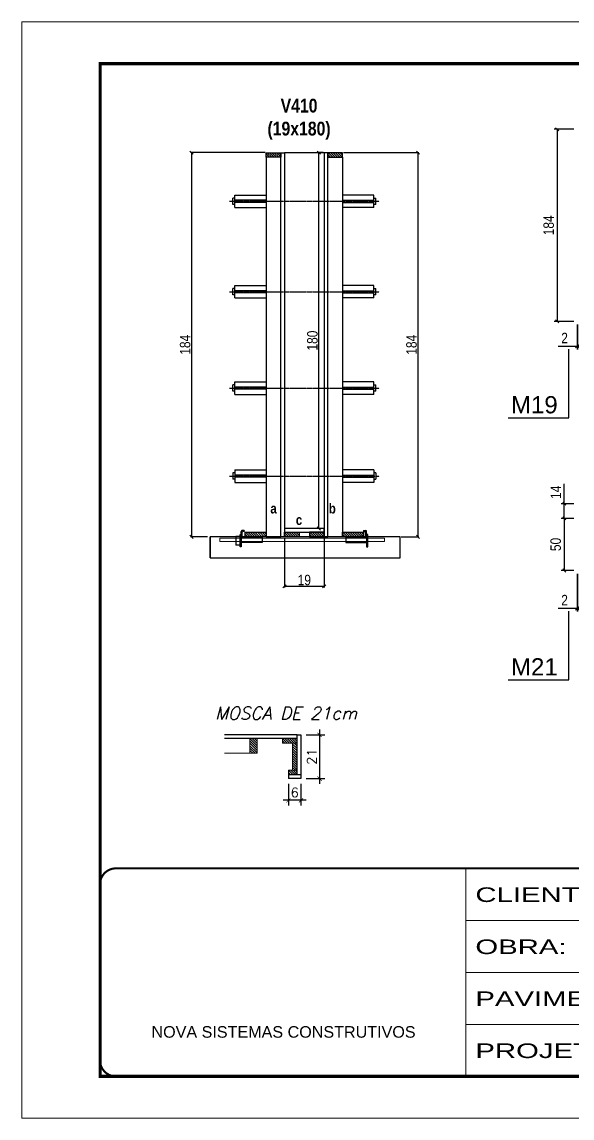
# Model space of a CAD drawing. Extents: x 3309 to 9590, y -2522 to 15424.
# Drawn here: x 4908 to 5435, y 10112 to 11162 of the extents above; entities that cross this region are included whole.
import ezdxf
from ezdxf.enums import TextEntityAlignment as Align

# ---------------------------------------------------------------- set-up
doc = ezdxf.new("R2010")
doc.units = 0
for name, pattern in [('CONTINUO', [0]), ('DASHED', [0.75, 0.5, -0.25]), ('HIDDEN', [0.375, 0.25, -0.125])]:
    doc.linetypes.add(name, pattern=pattern)
for name, color, linetype in [('barrote', 251, 'Continuous'), ('COTA', 241, 'Continuous'), ('detalhes', 4, 'Continuous'), ('NOMENCLATURA', 7, 'Continuous'), ('Painéis', 200, 'Continuous'), ('presilha', 1, 'Continuous'), ('SARR_2.2x10', 60, 'Continuous'), ('SARR_2.2x7', 40, 'Continuous'), ('SARR_3.5x7', 81, 'Continuous'), ('TENSOR', 3, 'Continuous')]:
    doc.layers.add(name, color=color, linetype=linetype)
for name, color, linetype, lineweight in [('CONCRETO', 251, 'Continuous', 25), ('Folhas', 255, 'Continuous', 9), ('Hachura', 251, 'Continuous', 9), ('Madeira', 126, 'Continuous', 18), ('SARRAFO DE PRESSAO', 251, 'DASHED', 9), ('SCO-___-LAJ', 2, 'Continuous', 0), ('TEXTO PILAR', 3, 'Continuous', 15)]:
    doc.layers.add(name, color=color, linetype=linetype, lineweight=lineweight)
doc.styles.add('ARIAL', font='arial.ttf')
doc.styles.add('COTA TECNICA', font='techl___.ttf', dxfattribs={"height": 10})
doc.styles.add('COTA TECNICA 2X', font='techl___.ttf', dxfattribs={"height": 10})
doc.styles.add('Romans', font='romans.shx')
doc.styles.get("Standard").update_dxf_attribs({"font": 'arial.ttf'})
doc.styles.add('TECNICA', font='techb___.ttf', dxfattribs={"height": 10})
doc.styles.add('Tecnologia', font='')
doc.styles.get('Tecnologia').set_extended_font_data('Forgotten Futurist')
doc.dimstyles.new('COTA PARA DETALHES', dxfattribs={"dimtxt": 9, "dimasz": 4, "dimexe": 5, "dimexo": 5, "dimgap": 3, "dimtad": 1, "dimdec": 1, "dimlfac": 0.5, "dimzin": 12, "dimdsep": 46, "dimtxsty": 'Romans', "dimblk": 'ARCHTICK', "dimcen": 10, "dimdle": 5, "dimclrd": 4, "dimclre": 4, "dimclrt": 240, "dimadec": 1, "dimazin": 3, "dimtfac": 1, "dimtdec": 1, "dimtmove": 0, "dimatfit": 3, "dimldrblk": 'ARCHTICK', "dimfxl": 1, "dimtolj": 1, "dimtzin": 12, "dimarcsym": 0})
doc.dimstyles.new('PAINEL', dxfattribs={"dimtxt": 10, "dimasz": 3, "dimexe": 3, "dimexo": 3, "dimgap": 3, "dimtad": 1, "dimdec": 1, "dimzin": 12, "dimdsep": 46, "dimtxsty": 'COTA TECNICA', "dimblk1": 'OBLIQUE', "dimblk2": 'OBLIQUE', "dimsah": 1, "dimcen": 0.9, "dimclrd": 4, "dimclre": 4, "dimclrt": 240, "dimadec": 1, "dimazin": 3, "dimtfac": 1, "dimtdec": 1, "dimtmove": 0, "dimatfit": 3, "dimfxl": 1, "dimtolj": 1, "dimtzin": 12, "dimarcsym": 0})
doc.dimstyles.new('SECAO', dxfattribs={"dimscale": 0.333333, "dimtxt": 5, "dimasz": 9, "dimexe": 3, "dimexo": 3, "dimgap": 3, "dimtad": 1, "dimdec": 1, "dimlfac": 0.5, "dimzin": 12, "dimdsep": 46, "dimtxsty": 'COTA TECNICA 2X', "dimblk1": 'OBLIQUE', "dimblk2": 'OBLIQUE', "dimsah": 1, "dimcen": 0.9, "dimclrd": 4, "dimclre": 4, "dimclrt": 240, "dimadec": 1, "dimazin": 3, "dimtfac": 1, "dimtdec": 1, "dimtmove": 0, "dimatfit": 3, "dimfxl": 1, "dimtolj": 1, "dimtzin": 12, "dimarcsym": 0})
pattern_1 = [(135, (38395.0945, -112843.3136), (-1.122532015, -1.122532015), [])]
pattern_2 = [(315, (517.8585, -1100.4889), (1.12253202, 1.12253202), [])]

# ---------------------------------------------------------------- blocks, each defined once
blk = doc.blocks.new('9999999999')
at = {"color": 30, "linetype": 'CONTINUO'}
for p, q in [((98564.6, 34230.2), (98564.6, 34429.4)), ((98564.6, 34379.6), (99584, 34379.6)), ((98564.6, 34329.8), (99488, 34329.8)), ((98564.6, 34280), (99488, 34280))]:
    blk.add_line(p, q, dxfattribs=at)
at = {"color": 30, "linetype": 'CONTINUO', "const_width": 2}
blk.add_lwpolyline([(99584, 34230.2), (99584, 34414.4, 0.414214), (99569, 34429.4), (98229, 34429.4, 0.414214), (98214, 34414.4), (98214, 34245.2, 0.414214), (98229, 34230.2), (99584, 34230.2)], format="xyb", dxfattribs=at)
at = {"layer": 'Folhas'}
blk.add_lwpolyline([(98139, 34190.2), (99624, 34190.2), (99624, 35240.2), (98139, 35240.2)], close=True, dxfattribs=at)
at = {"layer": 'Folhas', "color": 30, "const_width": 3}
blk.add_lwpolyline([(98214, 34230.2), (99584, 34230.2), (99584, 35200.2), (98214, 35200.2)], close=True, dxfattribs=at)
at = {"color": 7, "linetype": 'Continuous', "ltscale": 5, "style": 'ARIAL'}
blk.add_text('NOVA SISTEMAS CONSTRUTIVOS', height=11.059, dxfattribs=at).set_placement((98263.2, 34267.2))
at = {"layer": 'Folhas', "color": 7, "style": 'Tecnologia', "width": 1.5}
for s, p in [('CLIENTE:', (98573.7, 34397.2)), ('OBRA:', (98573.7, 34347.3)), ('PAVIMENTO:', (98573.7, 34297.5)), ('PROJETO:', (98573.7, 34247.7))]:
    blk.add_text(s, height=14, dxfattribs=at).set_placement(p)
blk = doc.blocks.new('_Oblique')
at = {"color": 0, "linetype": 'ByBlock', "lineweight": -2}
blk.add_line((-0.5, -0.5), (0.5, 0.5), dxfattribs=at)
blk = doc.blocks.new('*D1058')
at = {"layer": 'COTA', "color": 4, "lineweight": -2, "transparency": 16777216}
for p, q in [((5159.6, 10667.9), (5159.6, 10620.4)), ((5197.6, 10667.9), (5197.6, 10620.4)), ((5197.6, 10621.4), (5159.6, 10621.4))]:
    blk.add_line(p, q, dxfattribs=at)
at = {"layer": 'Defpoints', "color": 0, "transparency": 16777216}
for p in [(5159.6, 10668.9), (5197.6, 10668.9), (5159.6, 10621.4)]:
    blk.add_point(p, dxfattribs=at)
at = {"layer": 'COTA', "color": 4, "lineweight": -2, "transparency": 16777216, "xscale": 3, "yscale": 3, "zscale": 3, "rotation": 180}
blk.add_blockref('_Oblique', (5159.6, 10621.4), dxfattribs=at)
at = {"layer": 'COTA', "color": 4, "lineweight": -2, "transparency": 16777216, "xscale": 3, "yscale": 3, "zscale": 3}
blk.add_blockref('_Oblique', (5197.6, 10621.4), dxfattribs=at)
at = {"layer": 'COTA', "color": 240, "transparency": 16777216, "insert": (5178.6, 10627.5), "char_height": 10, "attachment_point": 5, "style": 'COTA TECNICA 2X'}
blk.add_mtext('\\A1;19', dxfattribs=at)
blk = doc.blocks.new('PRESILHA METÁLICA 1')
at = {"layer": 'presilha'}
for p, q in [((7.5, 10.6), (7.5, 19.9)), ((12, 21), (8.6, 21)), ((9, 11.6), (9, 18.9)), ((12, 19.5), (9.6, 19.5)), ((12, 21), (12, 19.5)), ((0, 13), (6, 13)), ((0, 13), (0, 0)), ((6, 0), (0, 0)), ((6, 15.5), (7.5, 15.5)), ((6, -2.5), (6, 15.5)), ((6, 13), (6, 0)), ((7.5, 15.5), (7.5, -2.5)), ((37.5, 4.1), (7.5, 4.1)), ((37.5, 11), (9.6, 11)), ((37.5, 11), (37.5, 4.1)), ((7.5, -2.5), (6, -2.5))]:
    blk.add_line(p, q, dxfattribs=at)
for centre, radius, start, end in [((8.6, 19.9), 1.14, 90, 180), ((9.6, 18.9), 0.57, 90, 180), ((9.6, 11.6), 0.57, 180, 270)]:
    blk.add_arc(centre, radius, start, end, dxfattribs=at)
blk = doc.blocks.new('PRESILHA METÁLICA 2')
at = {"layer": 'presilha'}
for p, q in [((-5.2, 23.5), (-5.2, 22)), ((-5.2, 23.5), (-1.9, 23.5)), ((-5.2, 22), (-2.8, 22)), ((-2.2, 14.1), (-2.2, 21.4)), ((0.8, 18), (-0.8, 18)), ((-0.8, 18), (-0.8, 0)), ((-0.8, 14.6), (-0.8, 22.4)), ((0.8, 0), (0.8, 18)), ((-30.8, 13.5), (-30.8, 6.6)), ((-30.8, 13.5), (-2.8, 13.5)), ((-30.8, 6.6), (-0.8, 6.6)), ((-0.8, 0), (0.8, 0))]:
    blk.add_line(p, q, dxfattribs=at)
for centre, radius, start, end in [((-2.8, 21.4), 0.57, 0, 90), ((-1.9, 22.4), 1.14, 0, 90), ((-2.8, 14.1), 0.57, 270, 0)]:
    blk.add_arc(centre, radius, start, end, dxfattribs=at)
blk = doc.blocks.new('*D1059')
at = {"layer": 'COTA', "color": 4, "lineweight": -2, "transparency": 16777216}
for p, q in [((5141, 11036.9), (5069.5, 11036.9)), ((5070.5, 11036.9), (5070.5, 10668.9)), ((5085.7, 10668.9), (5069.5, 10668.9))]:
    blk.add_line(p, q, dxfattribs=at)
at = {"layer": 'Defpoints', "color": 0, "transparency": 16777216}
for p in [(5142, 11036.9), (5070.5, 10668.9), (5086.7, 10668.9)]:
    blk.add_point(p, dxfattribs=at)
at = {"layer": 'COTA', "color": 4, "lineweight": -2, "transparency": 16777216, "xscale": 3, "yscale": 3, "zscale": 3}
for p, rotation in [((5070.5, 11036.9), 90), ((5070.5, 10668.9), 270)]:
    blk.add_blockref('_Oblique', p, dxfattribs=dict(at, rotation=rotation))
at = {"layer": 'COTA', "color": 240, "transparency": 16777216, "insert": (5064.4, 10852.9), "char_height": 10, "attachment_point": 5, "rotation": 90, "style": 'COTA TECNICA 2X'}
blk.add_mtext('\\A1;184', dxfattribs=at)
blk = doc.blocks.new('*D1060')
at = {"layer": 'COTA', "color": 4, "lineweight": -2, "transparency": 16777216}
for p, q in [((5216.2, 11036.9), (5288.5, 11036.9)), ((5287.5, 11036.9), (5287.5, 10668.9)), ((5271.4, 10668.9), (5288.5, 10668.9))]:
    blk.add_line(p, q, dxfattribs=at)
at = {"layer": 'Defpoints', "color": 0, "transparency": 16777216}
for p in [(5215.2, 11036.9), (5270.4, 10668.9), (5287.5, 10668.9)]:
    blk.add_point(p, dxfattribs=at)
at = {"layer": 'COTA', "color": 4, "lineweight": -2, "transparency": 16777216, "xscale": 3, "yscale": 3, "zscale": 3}
for p, rotation in [((5287.5, 11036.9), 90), ((5287.5, 10668.9), 270)]:
    blk.add_blockref('_Oblique', p, dxfattribs=dict(at, rotation=rotation))
at = {"layer": 'COTA', "color": 240, "transparency": 16777216, "insert": (5281.4, 10852.9), "char_height": 10, "attachment_point": 5, "rotation": 90, "style": 'COTA TECNICA 2X'}
blk.add_mtext('\\A1;184', dxfattribs=at)
blk = doc.blocks.new('*D1061')
at = {"layer": 'COTA', "color": 4, "lineweight": -2, "transparency": 16777216}
for p, q in [((5196.6, 11036.9), (5191.5, 11036.9)), ((5192.5, 10676.9), (5192.5, 11036.9)), ((5196.6, 10676.9), (5191.5, 10676.9))]:
    blk.add_line(p, q, dxfattribs=at)
at = {"layer": 'Defpoints', "color": 0, "transparency": 16777216}
for p in [(5192.5, 11036.9), (5197.6, 11036.9), (5197.6, 10676.9)]:
    blk.add_point(p, dxfattribs=at)
at = {"layer": 'COTA', "color": 4, "lineweight": -2, "transparency": 16777216, "xscale": 3, "yscale": 3, "zscale": 3}
for p, rotation in [((5192.5, 11036.9), 90), ((5192.5, 10676.9), 270)]:
    blk.add_blockref('_Oblique', p, dxfattribs=dict(at, rotation=rotation))
at = {"layer": 'COTA', "color": 240, "transparency": 16777216, "insert": (5186.4, 10856.9), "char_height": 10, "attachment_point": 5, "rotation": 90, "style": 'COTA TECNICA 2X'}
blk.add_mtext('\\A1;180', dxfattribs=at)
blk = doc.blocks.new('*D1067')
at = {"layer": 'COTA', "color": 4, "lineweight": -2, "transparency": 16777216}
for p, q in [((5437.1, 11059.3), (5418, 11059.3)), ((5421, 11059.3), (5421, 10875.3)), ((5437.1, 10875.3), (5418, 10875.3))]:
    blk.add_line(p, q, dxfattribs=at)
at = {"layer": 'Defpoints', "color": 0, "transparency": 16777216}
for p in [(5440.1, 11059.3), (5421, 10875.3), (5440.1, 10875.3)]:
    blk.add_point(p, dxfattribs=at)
at = {"layer": 'COTA', "color": 4, "lineweight": -2, "transparency": 16777216, "xscale": 3, "yscale": 3, "zscale": 3}
for p, rotation in [((5421, 11059.3), 90), ((5421, 10875.3), 270)]:
    blk.add_blockref('_Oblique', p, dxfattribs=dict(at, rotation=rotation))
at = {"layer": 'COTA', "color": 240, "transparency": 16777216, "insert": (5412.9, 10967.3), "char_height": 10, "attachment_point": 5, "rotation": 90, "style": 'COTA TECNICA'}
blk.add_mtext('\\A1;184', dxfattribs=at)
blk = doc.blocks.new('*D1068')
at = {"layer": 'COTA', "color": 4, "lineweight": -2, "transparency": 16777216}
for p, q in [((5440.1, 10872.3), (5440.1, 10848.3)), ((5442.1, 10872.3), (5442.1, 10848.3)), ((5440.1, 10851.3), (5422, 10851.3)), ((5442.1, 10851.3), (5440.1, 10851.3)), ((5442.1, 10851.3), (5445.1, 10851.3))]:
    blk.add_line(p, q, dxfattribs=at)
at = {"layer": 'Defpoints', "color": 0, "transparency": 16777216}
for p in [(5440.1, 10875.3), (5442.1, 10875.3), (5440.1, 10851.3)]:
    blk.add_point(p, dxfattribs=at)
at = {"layer": 'COTA', "color": 4, "lineweight": -2, "transparency": 16777216, "xscale": 3, "yscale": 3, "zscale": 3}
blk.add_blockref('_Oblique', (5440.1, 10851.3), dxfattribs=at)
at = {"layer": 'COTA', "color": 4, "lineweight": -2, "transparency": 16777216, "xscale": 3, "yscale": 3, "zscale": 3, "rotation": 180}
blk.add_blockref('_Oblique', (5442.1, 10851.3), dxfattribs=at)
at = {"layer": 'COTA', "color": 240, "transparency": 16777216, "insert": (5428.1, 10859.3), "char_height": 10, "attachment_point": 5, "style": 'COTA TECNICA'}
blk.add_mtext('\\A1;2', dxfattribs=at)
blk = doc.blocks.new('*D1054')
at = {"layer": 'COTA', "color": 4, "lineweight": -2, "transparency": 16777216}
for p, q in [((5437.1, 10686.6), (5424.8, 10686.6)), ((5427.8, 10686.6), (5427.8, 10636.6)), ((5437.1, 10636.6), (5424.8, 10636.6))]:
    blk.add_line(p, q, dxfattribs=at)
at = {"layer": 'Defpoints', "color": 0, "transparency": 16777216}
for p in [(5440.1, 10686.6), (5427.8, 10636.6), (5440.1, 10636.6)]:
    blk.add_point(p, dxfattribs=at)
at = {"layer": 'COTA', "color": 4, "lineweight": -2, "transparency": 16777216, "xscale": 3, "yscale": 3, "zscale": 3}
for p, rotation in [((5427.8, 10686.6), 90), ((5427.8, 10636.6), 270)]:
    blk.add_blockref('_Oblique', p, dxfattribs=dict(at, rotation=rotation))
at = {"layer": 'COTA', "color": 240, "transparency": 16777216, "insert": (5419.6, 10661.6), "char_height": 10, "attachment_point": 5, "rotation": 90, "style": 'COTA TECNICA'}
blk.add_mtext('\\A1;50', dxfattribs=at)
blk = doc.blocks.new('*D1055')
at = {"layer": 'COTA', "color": 4, "lineweight": -2, "transparency": 16777216}
for p, q in [((5427.8, 10700.6), (5427.8, 10719.7)), ((5437.1, 10700.6), (5424.8, 10700.6)), ((5427.8, 10686.6), (5427.8, 10700.6)), ((5437.1, 10686.6), (5424.8, 10686.6))]:
    blk.add_line(p, q, dxfattribs=at)
at = {"layer": 'Defpoints', "color": 0, "transparency": 16777216}
for p in [(5427.8, 10700.6), (5440.1, 10700.6), (5440.1, 10686.6)]:
    blk.add_point(p, dxfattribs=at)
at = {"layer": 'COTA', "color": 4, "lineweight": -2, "transparency": 16777216, "xscale": 3, "yscale": 3, "zscale": 3}
for p, rotation in [((5427.8, 10700.6), 90), ((5427.8, 10686.6), 270)]:
    blk.add_blockref('_Oblique', p, dxfattribs=dict(at, rotation=rotation))
at = {"layer": 'COTA', "color": 240, "transparency": 16777216, "insert": (5419.7, 10711.6), "char_height": 10, "attachment_point": 5, "rotation": 90, "style": 'COTA TECNICA'}
blk.add_mtext('\\A1;14', dxfattribs=at)
blk = doc.blocks.new('*D1074')
at = {"layer": 'COTA', "color": 4, "lineweight": -2, "transparency": 16777216}
for p, q in [((5440.1, 10633.6), (5440.1, 10597.3)), ((5442.1, 10633.6), (5442.1, 10597.3)), ((5440.1, 10600.3), (5422, 10600.3)), ((5442.1, 10600.3), (5440.1, 10600.3)), ((5442.1, 10600.3), (5445.1, 10600.3))]:
    blk.add_line(p, q, dxfattribs=at)
at = {"layer": 'Defpoints', "color": 0, "transparency": 16777216}
for p in [(5440.1, 10636.6), (5442.1, 10636.6), (5440.1, 10600.3)]:
    blk.add_point(p, dxfattribs=at)
at = {"layer": 'COTA', "color": 4, "lineweight": -2, "transparency": 16777216, "xscale": 3, "yscale": 3, "zscale": 3}
blk.add_blockref('_Oblique', (5440.1, 10600.3), dxfattribs=at)
at = {"layer": 'COTA', "color": 4, "lineweight": -2, "transparency": 16777216, "xscale": 3, "yscale": 3, "zscale": 3, "rotation": 180}
blk.add_blockref('_Oblique', (5442.1, 10600.3), dxfattribs=at)
at = {"layer": 'COTA', "color": 240, "transparency": 16777216, "insert": (5428.1, 10608.3), "char_height": 10, "attachment_point": 5, "style": 'COTA TECNICA'}
blk.add_mtext('\\A1;2', dxfattribs=at)
blk = doc.blocks.new('_ArchTick')
at = {"color": 0, "linetype": 'ByBlock', "const_width": 0.15}
blk.add_lwpolyline([(-0.5, -0.5), (0.5, 0.5)], dxfattribs=at)
blk = doc.blocks.new('*D1057')
at = {"layer": 'COTA', "color": 4, "lineweight": -2, "transparency": 16777216}
for p, q in [((5180.4, 10479.3), (5198.2, 10479.3)), ((5193.2, 10484.3), (5193.2, 10432.3)), ((5180.4, 10437.3), (5198.2, 10437.3))]:
    blk.add_line(p, q, dxfattribs=at)
at = {"layer": 'Defpoints', "color": 0, "transparency": 16777216}
for p in [(5175.4, 10479.3), (5175.4, 10437.3), (5193.2, 10437.3)]:
    blk.add_point(p, dxfattribs=at)
at = {"layer": 'COTA', "color": 4, "lineweight": -2, "transparency": 16777216, "xscale": 4, "yscale": 4, "zscale": 4}
for p, rotation in [((5193.2, 10479.3), 90), ((5193.2, 10437.3), 270)]:
    blk.add_blockref('_ArchTick', p, dxfattribs=dict(at, rotation=rotation))
at = {"layer": 'COTA', "color": 240, "transparency": 16777216, "insert": (5185.7, 10458.3), "char_height": 9, "attachment_point": 5, "rotation": 90, "style": 'Romans'}
blk.add_mtext('\\A1;21', dxfattribs=at)
blk = doc.blocks.new('*D1075')
at = {"layer": 'COTA', "color": 4, "lineweight": -2, "transparency": 16777216}
for p, q in [((5163.4, 10432.3), (5163.4, 10411.5)), ((5175.4, 10432.3), (5175.4, 10411.5)), ((5180.4, 10416.5), (5158.4, 10416.5))]:
    blk.add_line(p, q, dxfattribs=at)
at = {"layer": 'Defpoints', "color": 0, "transparency": 16777216}
for p in [(5163.4, 10437.3), (5175.4, 10437.3), (5163.4, 10416.5)]:
    blk.add_point(p, dxfattribs=at)
at = {"layer": 'COTA', "color": 4, "lineweight": -2, "transparency": 16777216, "xscale": 4, "yscale": 4, "zscale": 4, "rotation": 180}
blk.add_blockref('_ArchTick', (5163.4, 10416.5), dxfattribs=at)
at = {"layer": 'COTA', "color": 4, "lineweight": -2, "transparency": 16777216, "xscale": 4, "yscale": 4, "zscale": 4}
blk.add_blockref('_ArchTick', (5175.4, 10416.5), dxfattribs=at)
at = {"layer": 'COTA', "color": 240, "transparency": 16777216, "insert": (5169.4, 10424), "char_height": 9, "attachment_point": 5, "style": 'Romans'}
blk.add_mtext('\\A1;6', dxfattribs=at)

msp = doc.modelspace()

# ---------------------------------------------------------------- hatches: boundary and pattern name
at = {"layer": 'Hachura'}
h = msp.add_hatch(dxfattribs=at)
h.set_pattern_fill('ANSI31', color=256, scale=0.5, angle=270, style=0)
h.set_pattern_definition(pattern_2)
h.paths.add_polyline_path([(5133.44, 10475.69), (5126.44, 10475.69), (5126.44, 10461.69), (5133.44, 10461.69)])
h = msp.add_hatch(dxfattribs=at)
h.set_pattern_fill('ANSI31', color=256, scale=0.5, angle=270, style=0)
h.set_pattern_definition(pattern_2)
h.paths.add_polyline_path([(5157.82, 10475.69), (5157.82, 10471.29), (5171.8, 10471.29), (5171.8, 10475.69)])
h = msp.add_hatch(dxfattribs=at)
h.set_pattern_fill('ANSI31', color=256, scale=0.5, angle=270, style=0)
h.set_pattern_definition([(315, (-3170, -1148.5751), (1.12253202, 1.12253202), [])])
h.paths.add_polyline_path([(5171.8, 10471.29), (5167.4, 10471.29), (5167.4, 10445.29), (5171.8, 10445.29)])
h = msp.add_hatch(dxfattribs=at)
h.set_pattern_fill('ANSI31', color=256, scale=0.5, angle=270, style=0)
h.set_pattern_definition([(315, (523.4379, -1130.8889), (1.12253202, 1.12253202), [])])
h.paths.add_polyline_path([(5163.4, 10445.29), (5163.4, 10440.89), (5171.8, 10440.89), (5171.8, 10445.29)])
at = {"layer": 'SARR_2.2x10'}
h = msp.add_hatch(dxfattribs=at)
h.set_pattern_fill('ANSI31', color=256, scale=0.5, angle=90)
h.set_pattern_definition([(135, (38315.4945, -112843.3136), (-1.122532015, -1.122532015), [])])
h.paths.add_polyline_path([(5121.96, 10673.26), (5121.96, 10668.86), (5141.96, 10668.86), (5141.96, 10673.26)])
h = msp.add_hatch(dxfattribs=at)
h.set_pattern_fill('ANSI31', color=256, scale=0.5, angle=90)
h.set_pattern_definition([(135, (38408.6945, -112843.3136), (-1.122532015, -1.122532015), [])])
h.paths.add_polyline_path([(5215.16, 10673.26), (5215.16, 10668.86), (5235.16, 10668.86), (5235.16, 10673.26)])
at = {"layer": 'SARR_2.2x7'}
h = msp.add_hatch(dxfattribs=at)
h.set_pattern_fill('ANSI31', color=256, scale=0.5, angle=90)
h.set_pattern_definition([(135, (38329.4945, -112479.7136), (-1.122532015, -1.122532015), [])])
h.paths.add_polyline_path([(5155.96, 11036.86), (5155.96, 11032.46), (5141.96, 11032.46), (5141.96, 11036.86)])
h = msp.add_hatch(dxfattribs=at)
h.set_pattern_fill('ANSI31', color=256, scale=0.5, angle=90)
h.set_pattern_definition([(135, (38309.4945, -112479.7136), (-1.122532015, -1.122532015), [])])
h.paths.add_polyline_path([(5201.16, 11036.86), (5201.16, 11032.46), (5215.16, 11032.46), (5215.16, 11036.86)])
h = msp.add_hatch(dxfattribs=at)
h.set_pattern_fill('ANSI31', color=256, scale=0.5, angle=90)
h.set_pattern_definition(pattern_1)
h.paths.add_polyline_path([(5173.56, 10668.86), (5173.56, 10673.26), (5159.56, 10673.26), (5159.56, 10668.86)])
h = msp.add_hatch(dxfattribs=at)
h.set_pattern_fill('ANSI31', color=256, scale=0.5, angle=90)
h.set_pattern_definition(pattern_1)
h.paths.add_polyline_path([(5183.56, 10673.26), (5183.56, 10668.86), (5197.56, 10668.86), (5197.56, 10673.26)])

# ---------------------------------------------------------------- linework, layer by layer
at = {"ltscale": 3}
for p, q in [((5111.96, 10984.3), (5111.96, 10996.3)), ((5111.96, 10996.3), (5141.96, 10996.3)), ((5245.16, 10996.3), (5215.16, 10996.3)), ((5245.16, 10984.3), (5245.16, 10996.3)), ((5109.96, 10987.3), (5109.96, 10993.3)), ((5111.96, 10993.3), (5109.96, 10993.3)), ((5111.96, 10987.3), (5109.96, 10987.3)), ((5141.96, 10991.3), (5111.96, 10991.3)), ((5141.96, 10989.3), (5111.96, 10989.3)), ((5111.96, 10984.3), (5141.96, 10984.3)), ((5215.16, 10991.3), (5245.16, 10991.3)), ((5215.16, 10989.3), (5245.16, 10989.3)), ((5245.16, 10984.3), (5215.16, 10984.3)), ((5245.16, 10993.3), (5247.16, 10993.3)), ((5247.16, 10987.3), (5245.16, 10987.3)), ((5247.16, 10987.3), (5247.16, 10993.3)), ((5111.96, 10897.7), (5111.96, 10909.7)), ((5111.96, 10909.7), (5141.96, 10909.7)), ((5245.16, 10909.7), (5215.16, 10909.7)), ((5245.16, 10897.7), (5245.16, 10909.7)), ((5109.96, 10900.7), (5109.96, 10906.7)), ((5111.96, 10906.7), (5109.96, 10906.7)), ((5111.96, 10900.7), (5109.96, 10900.7)), ((5141.96, 10904.7), (5111.96, 10904.7)), ((5141.96, 10902.7), (5111.96, 10902.7)), ((5215.16, 10904.7), (5245.16, 10904.7)), ((5215.16, 10902.7), (5245.16, 10902.7)), ((5245.16, 10906.7), (5247.16, 10906.7)), ((5247.16, 10900.7), (5245.16, 10900.7)), ((5247.16, 10900.7), (5247.16, 10906.7)), ((5111.96, 10897.7), (5141.96, 10897.7)), ((5245.16, 10897.7), (5215.16, 10897.7)), ((5111.96, 10805.38), (5111.96, 10817.38)), ((5111.96, 10817.38), (5141.96, 10817.38)), ((5245.16, 10817.38), (5215.16, 10817.38)), ((5245.16, 10805.38), (5245.16, 10817.38)), ((5109.96, 10808.38), (5109.96, 10814.38)), ((5111.96, 10814.38), (5109.96, 10814.38)), ((5111.96, 10808.38), (5109.96, 10808.38)), ((5141.96, 10812.38), (5111.96, 10812.38)), ((5141.96, 10810.38), (5111.96, 10810.38)), ((5111.96, 10805.38), (5141.96, 10805.38)), ((5215.16, 10812.38), (5245.16, 10812.38)), ((5215.16, 10810.38), (5245.16, 10810.38)), ((5245.16, 10805.38), (5215.16, 10805.38)), ((5245.16, 10814.38), (5247.16, 10814.38)), ((5247.16, 10808.38), (5245.16, 10808.38)), ((5247.16, 10808.38), (5247.16, 10814.38)), ((5111.96, 10733.1), (5111.96, 10721.1)), ((5111.96, 10733.1), (5141.96, 10733.1)), ((5245.16, 10733.1), (5215.16, 10733.1)), ((5245.16, 10733.1), (5245.16, 10721.1)), ((5109.96, 10730.1), (5109.96, 10724.1)), ((5111.96, 10730.1), (5109.96, 10730.1)), ((5111.96, 10724.1), (5109.96, 10724.1)), ((5141.96, 10728.1), (5111.96, 10728.1)), ((5141.96, 10726.1), (5111.96, 10726.1)), ((5111.96, 10721.1), (5141.96, 10721.1)), ((5215.16, 10728.1), (5245.16, 10728.1)), ((5215.16, 10726.1), (5245.16, 10726.1)), ((5245.16, 10721.1), (5215.16, 10721.1)), ((5247.16, 10730.1), (5245.16, 10730.1)), ((5245.16, 10724.1), (5247.16, 10724.1)), ((5247.16, 10730.1), (5247.16, 10724.1))]:
    msp.add_line(p, q, dxfattribs=at)
at = {"layer": 'barrote'}
msp.add_lwpolyline([(5088.5, 10648.86), (5270.42, 10648.86), (5270.42, 10668.86), (5088.5, 10668.86)], close=True, dxfattribs=at)
at = {"layer": 'CONCRETO', "linetype": 'Continuous'}
msp.add_line((5197.56, 11036.86), (5159.56, 11036.86), dxfattribs=at)
at = {"layer": 'detalhes', "color": 250}
msp.add_line((5088.5, 10648.86), (5088.5, 10668.86), dxfattribs=at)
at = {"layer": 'Madeira'}
msp.add_lwpolyline([(5133.44, 10475.69), (5133.44, 10461.69), (5101.96, 10461.69)], dxfattribs=at)
for points in [[(5133.44, 10461.69), (5133.44, 10475.69), (5126.44, 10475.69), (5126.44, 10461.69)], [(5157.82, 10475.69), (5171.8, 10475.69), (5171.8, 10471.29), (5157.82, 10471.29)], [(5167.4, 10445.29), (5167.4, 10471.29), (5171.8, 10471.29), (5171.8, 10445.29)], [(5163.4, 10445.29), (5171.8, 10445.29), (5171.8, 10440.89), (5163.4, 10440.89)]]:
    msp.add_lwpolyline(points, close=True, dxfattribs=at)
at = {"layer": 'NOMENCLATURA', "linetype": 'Continuous'}
for p, q in [((5432.21, 10782.99), (5432.21, 10848.8)), ((5374.13, 10782.99), (5432.21, 10782.99)), ((5432.21, 10531.93), (5432.21, 10597.74)), ((5374.13, 10531.93), (5432.21, 10531.93))]:
    msp.add_line(p, q, dxfattribs=at)
at = {"layer": 'Painéis', "linetype": 'ByBlock'}
for p, q in [((5171.8, 10479.29), (5101.95, 10479.29)), ((5171.8, 10475.69), (5101.96, 10475.69)), ((5171.8, 10440.89), (5163.4, 10440.89)), ((5163.4, 10440.89), (5163.4, 10437.29)), ((5175.4, 10437.29), (5163.4, 10437.29)), ((5175.4, 10440.89), (5175.4, 10437.29))]:
    msp.add_line(p, q, dxfattribs=at)
at = {"layer": 'Painéis', "linetype": 'Continuous'}
for points in [[(5155.96, 10668.86), (5155.96, 11036.86), (5159.56, 11036.86), (5159.56, 10668.86)], [(5201.16, 10668.86), (5201.16, 11036.86), (5197.56, 11036.86), (5197.56, 10668.86)], [(5197.56, 10676.86), (5159.56, 10676.86), (5159.56, 10673.26), (5197.56, 10673.26)]]:
    msp.add_lwpolyline(points, close=True, dxfattribs=at)
at = {"layer": 'Painéis', "linetype": 'ByBlock'}
msp.add_lwpolyline([(5171.8, 10479.29), (5175.4, 10479.29), (5175.4, 10440.89), (5171.8, 10440.89)], close=True, dxfattribs=at)
at = {"layer": 'SARR_2.2x10'}
for points in [[(5121.96, 10673.26), (5141.96, 10673.26), (5141.96, 10668.86), (5121.96, 10668.86)], [(5215.16, 10673.26), (5235.16, 10673.26), (5235.16, 10668.86), (5215.16, 10668.86)]]:
    msp.add_lwpolyline(points, close=True, dxfattribs=at)
at = {"layer": 'SARR_2.2x7', "elevation": 0}
for points in [[(5141.96, 11036.86), (5155.96, 11036.86), (5155.96, 11032.46), (5141.96, 11032.46)], [(5215.16, 11036.86), (5201.16, 11036.86), (5201.16, 11032.46), (5215.16, 11032.46)]]:
    msp.add_lwpolyline(points, close=True, dxfattribs=at)
at = {"layer": 'SARR_2.2x7'}
for points in [[(5159.56, 10673.26), (5173.56, 10673.26), (5173.56, 10668.86), (5159.56, 10668.86)], [(5197.56, 10673.26), (5183.56, 10673.26), (5183.56, 10668.86), (5197.56, 10668.86)]]:
    msp.add_lwpolyline(points, close=True, dxfattribs=at)
at = {"layer": 'SARR_3.5x7'}
for points in [[(5155.96, 11032.46), (5141.96, 11032.46), (5141.96, 10668.86), (5155.96, 10668.86)], [(5201.16, 11032.46), (5215.16, 11032.46), (5215.16, 10668.86), (5201.16, 10668.86)]]:
    msp.add_lwpolyline(points, close=True, dxfattribs=at)
at = {"layer": 'SCO-___-LAJ', "color": 1}
msp.add_lwpolyline([(5097.5, 10667.52), (5255.34, 10667.52), (5255.34, 10664.32), (5097.5, 10664.32)], close=True, dxfattribs=at)
at = {"layer": 'TENSOR', "linetype": 'HIDDEN', "ltscale": 0.5}
for p, q in [((5106.96, 10990.3), (5250.46, 10990.3)), ((5106.96, 10903.7), (5250.46, 10903.7)), ((5106.96, 10811.38), (5250.46, 10811.38)), ((5106.96, 10727.1), (5250.46, 10727.1))]:
    msp.add_line(p, q, dxfattribs=at)

# ---------------------------------------------------------------- block references
at = {"layer": 'presilha', "xscale": 0.6666666666666666, "yscale": 0.6666666666666666, "zscale": 0.6666666666666666}
for name, p in [('PRESILHA METÁLICA 1', (5113.09, 10660.89)), ('PRESILHA METÁLICA 2', (5238.83, 10659.22))]:
    msp.add_blockref(name, p, dxfattribs=at)
at = {"layer": 'SARRAFO DE PRESSAO', "color": 6, "linetype": 'ByBlock'}
msp.add_blockref('9999999999', (-93231.11, -24078.07), dxfattribs=at)

# ---------------------------------------------------------------- texts
at = {"layer": 'detalhes', "style": 'TECNICA'}
for s, p in [('b', (5202.06, 10691.28)), ('a', (5146.08, 10691.29)), ('c', (5170.45, 10680.33))]:
    msp.add_text(s, height=9.6, dxfattribs=at).set_placement(p)
at = {"layer": 'NOMENCLATURA', "linetype": 'Continuous'}
for s, p in [('M19', (5376.69, 10787.19)), ('M21', (5376.69, 10536.13))]:
    msp.add_text(s, height=16.5, dxfattribs=at).set_placement(p)
at = {"layer": 'NOMENCLATURA', "insert": (5173.56, 11088.55), "char_height": 13.2, "attachment_point": 2, "style": 'TECNICA'}
msp.add_mtext_dynamic_manual_height_columns('V410\\P(19x180)', width=300.2766, gutter_width=1, heights=[0], dxfattribs=at)
at = {"layer": 'TEXTO PILAR', "color": 3, "style": 'Romans', "oblique": 15}
msp.add_text('MOSCA DE 21cm', height=12, dxfattribs=at).set_placement((5161.08, 10499.95), align=Align.MIDDLE)

# ---------------------------------------------------------------- dimensions: what is measured, and where the dimension line sits
at = {"layer": 'COTA'}
for base, p1, p2, dimstyle, picture, middle in [((5421.04, 10875.35), (5440.12, 11059.35), (5440.12, 10875.35), 'PAINEL', '*D1067', (5412.94, 10967.35)), ((5070.51, 10668.86, 0), (5141.96, 11036.86), (5086.74, 10668.86, 0), 'SECAO', '*D1059', (5064.41, 10852.86, 0)), ((5192.48, 11036.86), (5197.56, 10676.86), (5197.56, 11036.86), 'SECAO', '*D1061', (5186.36, 10856.86)), ((5287.47, 10668.86, 0), (5215.16, 11036.86), (5270.37, 10668.86, 0), 'SECAO', '*D1060', (5281.38, 10852.86, 0)), ((5427.75, 10700.55), (5440.12, 10686.55), (5440.12, 10700.55), 'PAINEL', '*D1055', (5419.68, 10711.61)), ((5427.75, 10636.55), (5440.12, 10686.55), (5440.12, 10636.55), 'PAINEL', '*D1054', (5419.64, 10661.55)), ((5193.16, 10437.29), (5175.4, 10479.29), (5175.4, 10437.29), 'COTA PARA DETALHES', '*D1057', (5185.66, 10458.29))]:
    dim = msp.add_linear_dim(base=base, p1=p1, p2=p2, angle=90, dimstyle=dimstyle, dxfattribs=at)
    dim.commit()
    dim.dimension.update_dxf_attribs({"geometry": picture, "text_midpoint": middle})
for base, p1, p2, dimstyle, picture, middle in [((5440.12, 10851.32), (5442.12, 10875.35), (5440.12, 10875.35), 'PAINEL', '*D1068', (5428.06, 10859.32)), ((5440.12, 10600.25), (5442.12, 10636.55), (5440.12, 10636.55), 'PAINEL', '*D1074', (5428.06, 10608.25)), ((5163.4, 10416.51), (5175.4, 10437.29), (5163.4, 10437.29), 'COTA PARA DETALHES', '*D1075', (5169.4, 10424.01))]:
    dim = msp.add_linear_dim(base=base, p1=p1, p2=p2, dimstyle=dimstyle, dxfattribs=at)
    dim.commit()
    dim.dimension.update_dxf_attribs({"geometry": picture, "text_midpoint": middle})
dim = msp.add_linear_dim(base=(5159.56, 10621.38), p1=(5197.56, 10668.86), p2=(5159.56, 10668.86), angle=180, dimstyle='SECAO', dxfattribs=at)
dim.commit()
dim.dimension.update_dxf_attribs({"geometry": '*D1058', "text_midpoint": (5178.56, 10621.38), "dimtype": 160})

doc.saveas('drawing.dxf')
